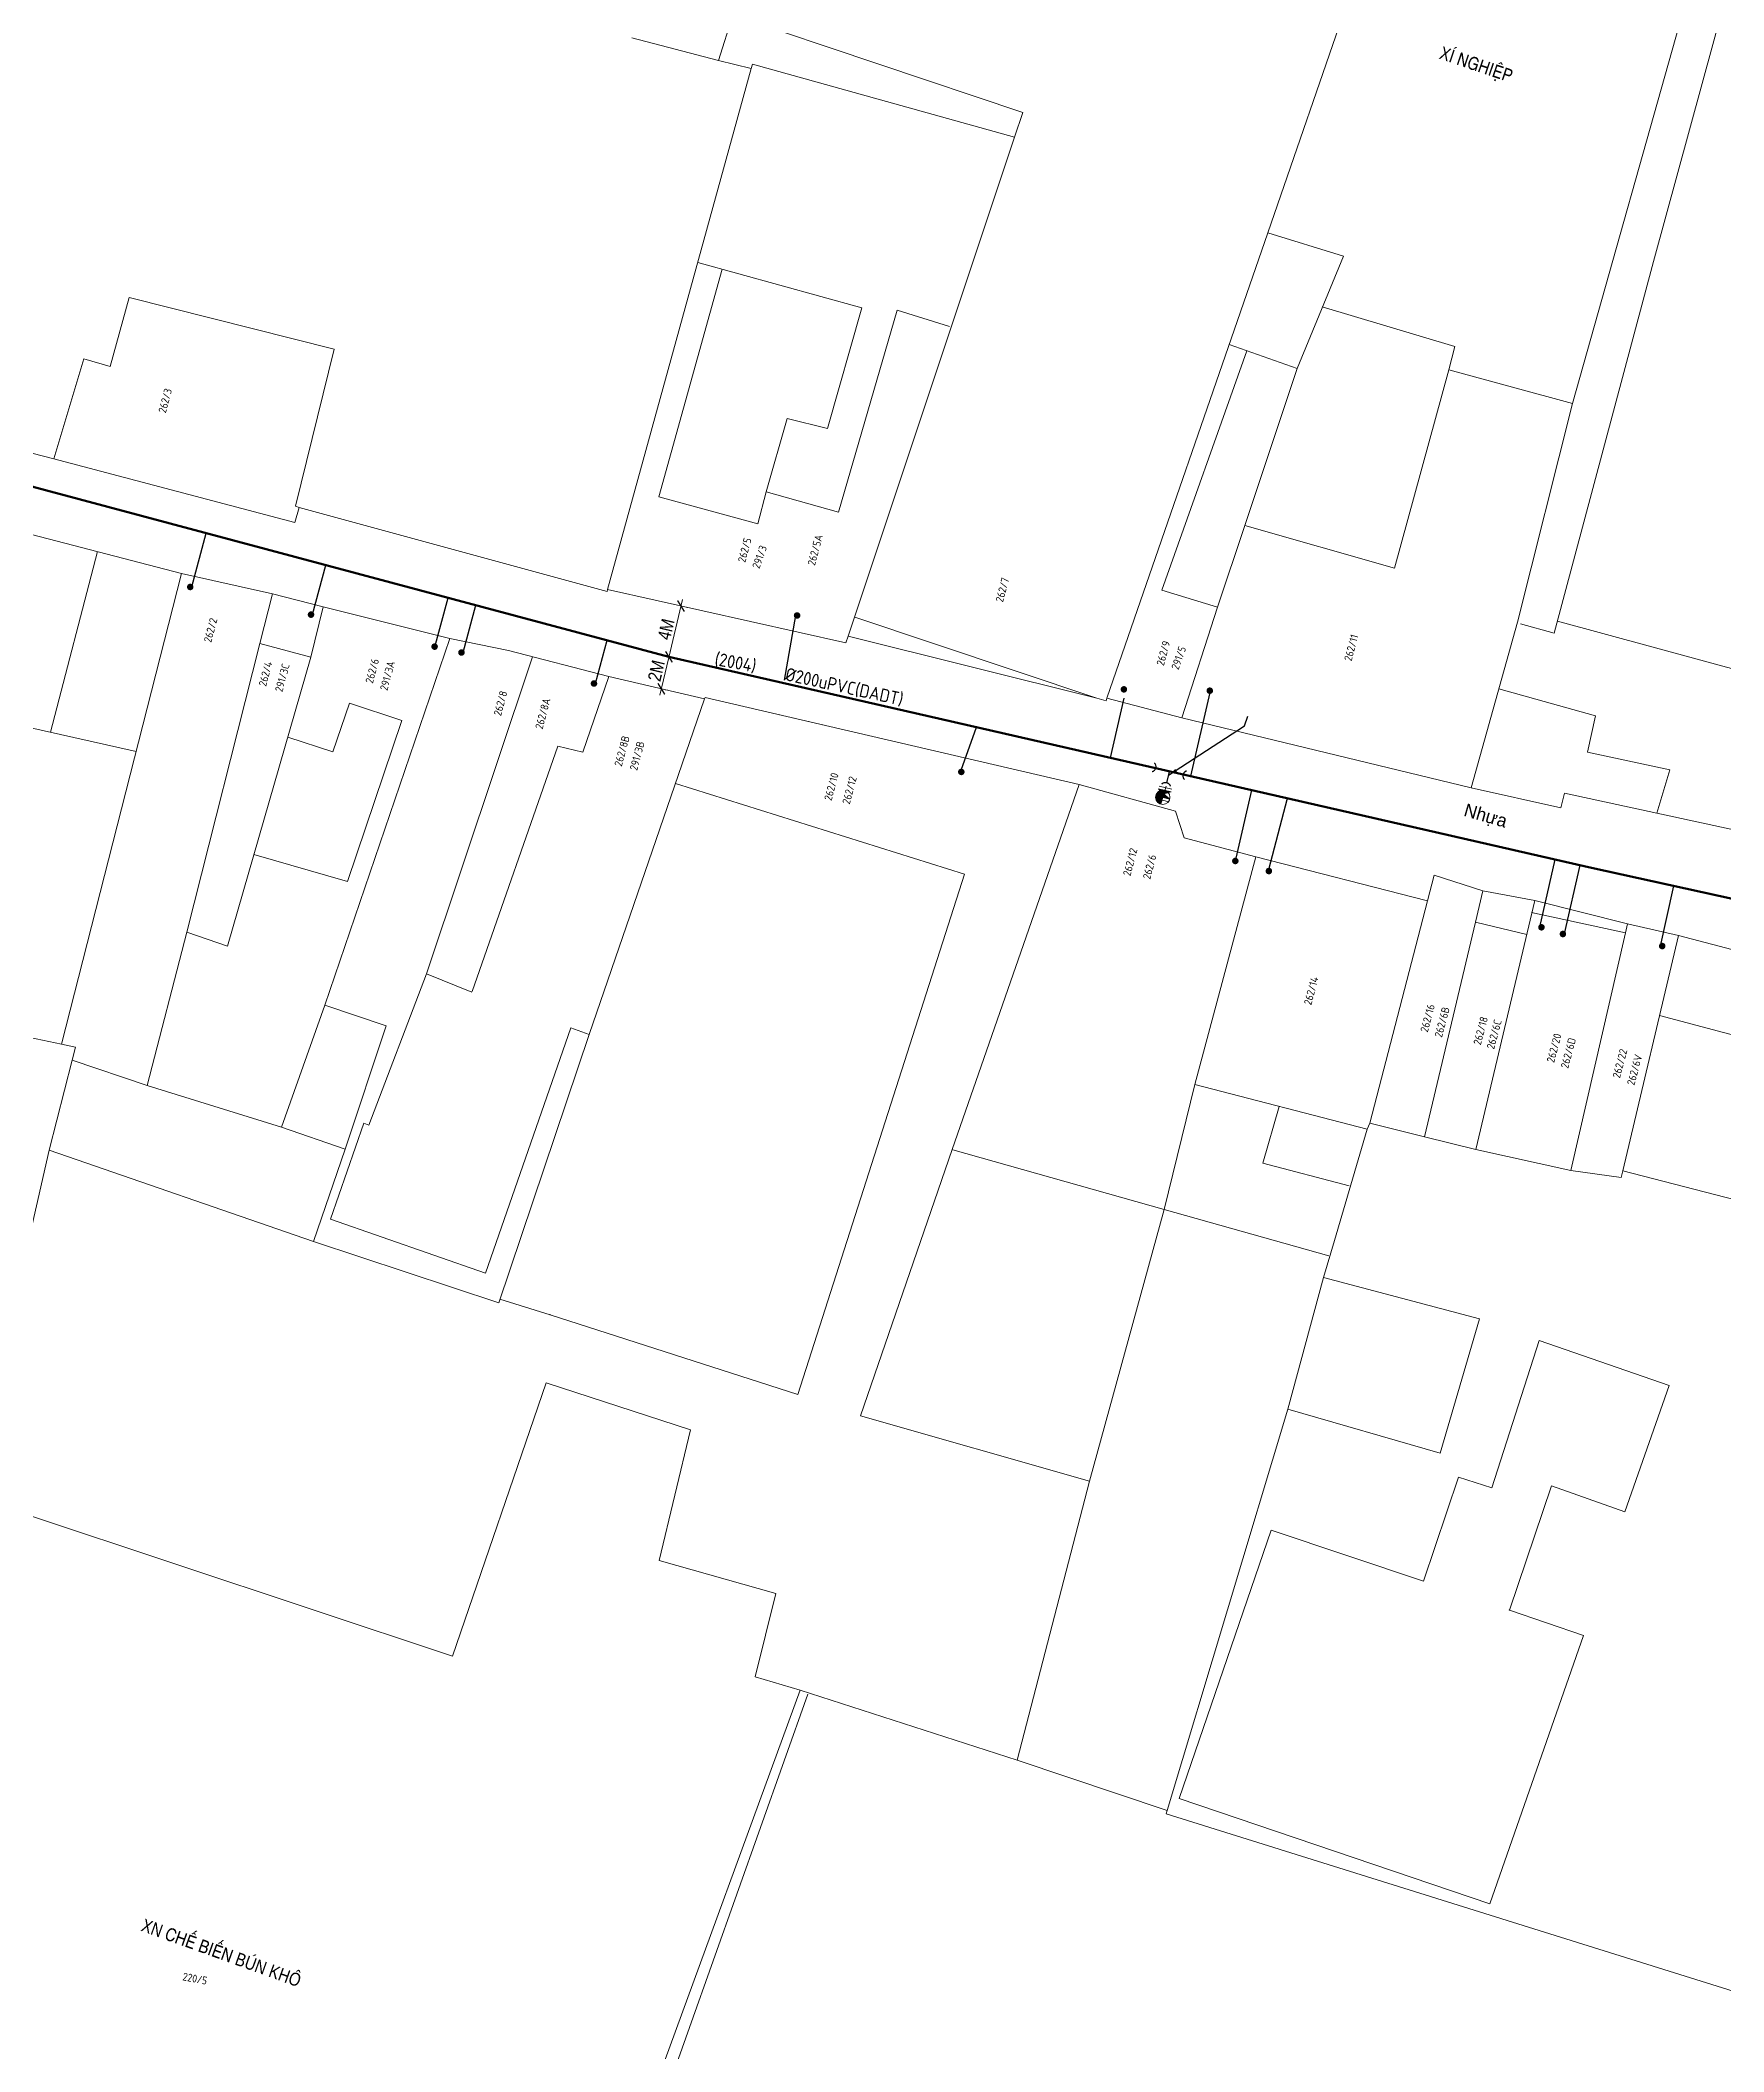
# Model space of a CAD drawing. Header units: inches. Extents: x 595615 to 1194060, y 1190840 to 2385448.
# Drawn here: x 596335.1 to 596464, y 1191314.1 to 1191468 of the extents above; entities that cross this region are included whole.
import ezdxf
from ezdxf.enums import TextEntityAlignment as Align

# ---------------------------------------------------------------- set-up
doc = ezdxf.new("R2010")
doc.units = ezdxf.units.IN
doc.header["$MEASUREMENT"] = 0
doc.layers.get('Defpoints').update_dxf_attribs({"color": 1})
for name, color, linetype, lineweight in [('Chitiet', 4, 'Continuous', 9), ('DN 25 PE', 40, 'Continuous', 30), ('DUONG CACH LE', 112, 'Continuous', 5), ('NAM-CDAI', 220, 'Continuous', 25), ('Nen_HTHANH-TP', 9, 'Continuous', 0), ('Nen_SN-HTHANH-TP_new', 7, 'Continuous', 0), ('Nen_SN_HTHANH_old', 9, 'Continuous', 0), ('ONG CAP 3 (DADT)', 221, 'Continuous', 50), ('TEXT PIPE', 3, 'Continuous', 25), ('Text_DiaDanh', 9, 'Continuous', 0), ('Text_GiaoThong', 142, 'Continuous', 0), ('TLK 15', 220, 'Continuous', 20), ('Trucuuhoa', 1, 'Continuous', 15), ('VAN', 7, 'Continuous', 20)]:
    doc.layers.add(name, color=color, linetype=linetype, lineweight=lineweight)
doc.layers.add('ki hieu van', color=170, linetype='Continuous')
doc.styles.add('Dia Danh', font='VHELVCN_0.TTF', dxfattribs={"height": 1})
doc.styles.add('Giao Thong', font='VAPTIMN_0.TTF', dxfattribs={"height": 1})
doc.styles.add('Sonha_QTB', font='isocp.shx', dxfattribs={"height": 0.6, "bigfont": 'bigfont.shx'})
doc.styles.add('text', font='isocp2.shx')
doc.styles.add('VNI-HC', font='VHELVCN_0.TTF')
doc.dimstyles.new('DUONG KICH THUOC', dxfattribs={"dimtxt": 1, "dimasz": 0.7, "dimexe": 0.5, "dimexo": 0.3, "dimgap": 0.2, "dimtad": 1, "dimzin": 0, "dimdsep": 46, "dimtxsty": 'VNI-HC', "dimblk": 'ARCHTICK', "dimcen": 0.09, "dimdle": 0.5, "dimclrd": 256, "dimclre": 256, "dimclrt": 256, "dimadec": 0, "dimazin": 0, "dimtfac": 1, "dimtofl": 0, "dimtmove": 0, "dimatfit": 3, "dimfxl": 1, "dimtolj": 1, "dimtzin": 0, "dimlwd": -1, "dimlwe": -1, "dimarcsym": 0})

# ---------------------------------------------------------------- blocks, each defined once
blk = doc.blocks.new('TLK 15')
at = {"layer": 'TLK 15', "linetype": 'Continuous', "const_width": 0.25}
blk.add_lwpolyline([(-0.125, 0, 1), (0.125, 0, 1)], format="xyb", close=True, dxfattribs=at)
blk = doc.blocks.new('Trucuuhoa100')
at = {"layer": 'Trucuuhoa', "linetype": 'Continuous'}
blk.add_hatch(color=256, dxfattribs=at).paths.add_polyline_path([(0.55, 0, 0.414373), (0, 0.55, 0.414055), (-0.55, 0)])
blk.add_line((-0.55, 0), (0.55, 0), dxfattribs=at)
at = {"layer": 'Trucuuhoa', "linetype": 'Continuous', "flags": 128}
blk.add_lwpolyline([(0.55, -0.02), (0.89, -0.02)], dxfattribs=at)
at = {"layer": 'Trucuuhoa', "linetype": 'Continuous'}
blk.add_circle((0, 0), 0.551, dxfattribs=at)
blk = doc.blocks.new('VAN')
at = {"layer": 'VAN'}
h = blk.add_hatch(color=256, dxfattribs=at)
h.paths.add_polyline_path([(0.21, -0.5), (0.49, 0), (0.21, 0.5)])
h.paths.add_polyline_path([(0.77, 0.5), (0.49, 0), (0.77, -0.5)])
at = {"layer": 'VAN', "ltscale": 100}
for p, q in [((0, 0.5), (0, -0.5)), ((0.77, -0.5), (0.21, 0.5)), ((0.21, -0.5), (0.77, 0.5)), ((0.21, 0.5), (0.21, -0.5)), ((0.77, 0.5), (0.77, -0.5)), ((0.98, 0.5), (0.98, -0.5))]:
    blk.add_line(p, q, dxfattribs=at)
blk = doc.blocks.new('TE+VAN')
at = {"layer": 'Chitiet', "ltscale": 100, "const_width": 0.1}
for points in [[(-0.35, 1.28, 0.571257), (0.35, 1.28)], [(1.1, 0.35, 0.571257), (1.1, -0.35)], [(0.35, -1.28, 0.571257), (-0.35, -1.28)]]:
    blk.add_lwpolyline(points, format="xyb", dxfattribs=at)
for points in [[(0, -1.08), (0, 1.08)], [(0.9, 0), (0, 0)]]:
    blk.add_lwpolyline(points, dxfattribs=at)
at = {"layer": 'VAN'}
blk.add_blockref('VAN', (1.3, 0), dxfattribs=at)
blk = doc.blocks.new('_ArchTick')
at = {"color": 0, "linetype": 'ByBlock', "const_width": 0.15}
blk.add_lwpolyline([(-0.5, -0.5), (0.5, 0.5)], dxfattribs=at)
blk = doc.blocks.new('*D124')
at = {"layer": 'Defpoints', "color": 0}
for p in [(596384.14, 1191424.72), (596383.22, 1191420.83), (596383.22, 1191420.83)]:
    blk.add_point(p, dxfattribs=at)
at = {"layer": 'DUONG CACH LE'}
for p, q in [((596384.25, 1191425.21), (596383.11, 1191420.34)), ((596384.43, 1191424.66), (596384.62, 1191424.61)), ((596383.51, 1191420.76), (596383.71, 1191420.72))]:
    blk.add_line(p, q, dxfattribs=at)
at = {"layer": 'DUONG CACH LE', "xscale": 0.7, "yscale": 0.7, "zscale": 0.7}
for p, rotation in [((596384.14, 1191424.72), 76.74900725838125), ((596383.22, 1191420.83), 256.7490072583813)]:
    blk.add_blockref('_ArchTick', p, dxfattribs=dict(at, rotation=rotation))
at = {"layer": 'DUONG CACH LE', "insert": (596383, 1191422.94), "char_height": 1, "attachment_point": 5, "rotation": 76.749, "style": 'VNI-HC'}
blk.add_mtext('\\A1;4M', dxfattribs=at)
blk = doc.blocks.new('*D125')
at = {"layer": 'Defpoints', "color": 0}
for p in [(596383.22, 1191420.83), (596382.64, 1191418.38), (596382.64, 1191418.38)]:
    blk.add_point(p, dxfattribs=at)
at = {"layer": 'DUONG CACH LE'}
for p, q in [((596383.33, 1191421.32), (596382.53, 1191417.9)), ((596383.51, 1191420.76), (596383.71, 1191420.72)), ((596382.94, 1191418.31), (596383.13, 1191418.27))]:
    blk.add_line(p, q, dxfattribs=at)
at = {"layer": 'DUONG CACH LE', "xscale": 0.7, "yscale": 0.7, "zscale": 0.7}
for p, rotation in [((596383.22, 1191420.83), 76.74900725556479), ((596382.64, 1191418.38), 256.7490072555648)]:
    blk.add_blockref('_ArchTick', p, dxfattribs=dict(at, rotation=rotation))
at = {"layer": 'DUONG CACH LE', "insert": (596382.25, 1191419.77), "char_height": 1, "attachment_point": 5, "rotation": 76.749, "style": 'VNI-HC'}
blk.add_mtext('\\A1;2M', dxfattribs=at)

msp = doc.modelspace()

# ---------------------------------------------------------------- linework, layer by layer
at = {"layer": 'DN 25 PE'}
for p, q in [((596346.707, 1191426.177), (596347.807, 1191430.294)), ((596355.951, 1191424.06), (596356.963, 1191427.847)), ((596365.285, 1191421.486), (596366.317, 1191425.348)), ((596367.464, 1191421.162), (596368.431, 1191424.783)), ((596392.903, 1191423.996), (596392.047, 1191419.049)), ((596377.607, 1191418.789), (596378.49, 1191422.095)), ((596418.041, 1191417.68), (596416.996, 1191413.11)), ((596424.614, 1191418.115), (596423.149, 1191411.704)), ((596405.597, 1191412.15), (596406.753, 1191415.452)), ((596426.569, 1191405.084), (596427.837, 1191410.633)), ((596429.136, 1191404.564), (596430.558, 1191410.011)), ((596449.873, 1191400.136), (596451.059, 1191405.325)), ((596451.766, 1191399.623), (596452.969, 1191404.888)), ((596459.117, 1191398.7), (596460.131, 1191403.305))]:
    msp.add_line(p, q, dxfattribs=at)
at = {"layer": 'Nen_HTHANH-TP', "linetype": 'Continuous'}
for p, q in [((596452.383, 1191440.218), (596465.874, 1191488.139)), ((596458.584, 1191451.093), (596467.009, 1191481.91)), ((596437.074, 1191476.486), (596429.053, 1191453.29)), ((596387.012, 1191466.466), (596388.109, 1191469.936)), ((596388.109, 1191469.936), (596410.295, 1191462.484)), ((596387.012, 1191466.466), (596380.391, 1191468.19)), ((596378.525, 1191425.979), (596389.502, 1191465.848)), ((596389.502, 1191465.848), (596387.012, 1191466.466)), ((596389.502, 1191465.848), (596389.612, 1191466.178)), ((596389.612, 1191466.178), (596409.657, 1191460.604)), ((596410.295, 1191462.484), (596409.657, 1191460.604)), ((596409.657, 1191460.604), (596396.937, 1191422.404)), ((596429.053, 1191453.29), (596434.844, 1191451.484)), ((596382.459, 1191433.072), (596387.295, 1191450.496)), ((596397.977, 1191447.534), (596385.424, 1191451.014)), ((596431.291, 1191442.891), (596434.844, 1191451.484)), ((596458.584, 1191451.093), (596450.977, 1191422.647)), ((596341.897, 1191448.329), (596340.461, 1191443.038)), ((596341.897, 1191448.329), (596357.59, 1191444.372)), ((596395.345, 1191438.302), (596397.977, 1191447.534)), ((596400.697, 1191447.357), (596396.21, 1191431.903)), ((596404.688, 1191446.12), (596400.697, 1191447.357)), ((596443.36, 1191444.591), (596433.227, 1191447.623)), ((596357.59, 1191444.372), (596354.639, 1191432.369)), ((596420.945, 1191425.933), (596427.46, 1191444.238)), ((596431.291, 1191442.891), (596426.089, 1191444.727)), ((596442.901, 1191442.781), (596443.36, 1191444.591)), ((596345.914, 1191427.212), (596284.771, 1191443.103)), ((596345.914, 1191427.212), (596284.771, 1191443.103)), ((596338.44, 1191443.646), (596336.137, 1191435.975)), ((596340.461, 1191443.038), (596338.44, 1191443.646)), ((596427.301, 1191430.878), (596431.291, 1191442.891)), ((596438.763, 1191427.627), (596442.901, 1191442.781)), ((596442.901, 1191442.781), (596452.383, 1191440.218)), ((596320.423, 1191440.082), (596336.137, 1191435.975)), ((596320.423, 1191440.082), (596336.137, 1191435.975)), ((596448.167, 1191423.475), (596452.383, 1191440.218)), ((596392.264, 1191439.08), (596390.669, 1191433.449)), ((596392.264, 1191439.08), (596395.345, 1191438.302)), ((596336.137, 1191435.975), (596354.58, 1191431.119)), ((596354.58, 1191431.119), (596336.137, 1191435.975)), ((596390.031, 1191430.998), (596382.459, 1191433.072)), ((596390.669, 1191433.449), (596390.031, 1191430.998)), ((596396.21, 1191431.903), (596390.669, 1191433.449)), ((596354.58, 1191431.119), (596354.92, 1191432.27)), ((596354.92, 1191432.27), (596354.58, 1191431.119)), ((596354.639, 1191432.369), (596354.92, 1191432.27)), ((596354.92, 1191432.27), (596378.495, 1191425.839)), ((596378.495, 1191425.839), (596354.92, 1191432.27)), ((596425.196, 1191424.636), (596427.301, 1191430.878)), ((596427.301, 1191430.878), (596438.763, 1191427.627)), ((596335.883, 1191415.064), (596339.472, 1191428.887)), ((596336.733, 1191391.195), (596345.914, 1191427.212)), ((596345.914, 1191427.212), (596352.885, 1191425.648)), ((596345.914, 1191427.212), (596352.885, 1191425.648)), ((596352.885, 1191425.648), (596351.908, 1191421.847)), ((596356.746, 1191424.651), (596352.885, 1191425.648)), ((596356.746, 1191424.651), (596352.885, 1191425.648)), ((596378.495, 1191425.839), (596378.525, 1191425.979)), ((596378.525, 1191425.979), (596378.495, 1191425.839)), ((596378.525, 1191425.979), (596396.758, 1191421.903)), ((596396.758, 1191421.903), (596378.525, 1191425.979)), ((596425.196, 1191424.636), (596420.945, 1191425.933)), ((596355.809, 1191420.81), (596356.746, 1191424.651)), ((596356.746, 1191424.651), (596366.438, 1191422.229)), ((596356.746, 1191424.651), (596366.438, 1191422.229)), ((596397.436, 1191423.864), (596415.961, 1191417.669)), ((596422.463, 1191416.154), (596425.196, 1191424.636)), ((596396.758, 1191421.903), (596396.937, 1191422.404)), ((596396.937, 1191422.404), (596396.758, 1191421.903)), ((596396.937, 1191422.404), (596415.961, 1191417.669)), ((596396.937, 1191422.404), (596415.961, 1191417.669)), ((596448.167, 1191423.475), (596444.627, 1191410.812)), ((596448.407, 1191423.365), (596450.977, 1191422.647)), ((596451.217, 1191423.557), (596465.96, 1191419.569)), ((596346.316, 1191399.763), (596351.908, 1191421.847)), ((596349.437, 1191398.695), (596355.809, 1191420.81)), ((596351.908, 1191421.847), (596355.809, 1191420.81)), ((596356.89, 1191394.181), (596366.438, 1191422.229)), ((596366.438, 1191422.229), (596370.928, 1191421.323)), ((596366.438, 1191422.229), (596370.928, 1191421.323)), ((596378.63, 1191419.329), (596370.928, 1191421.323)), ((596378.63, 1191419.329), (596370.928, 1191421.323)), ((596378.63, 1191419.329), (596376.625, 1191413.527)), ((596385.951, 1191417.605), (596378.63, 1191419.329)), ((596385.951, 1191417.605), (596378.63, 1191419.329)), ((596385.951, 1191417.605), (596385.991, 1191417.715)), ((596385.951, 1191417.605), (596385.991, 1191417.715)), ((596385.991, 1191417.715), (596414.627, 1191411.068)), ((596385.991, 1191417.715), (596396.293, 1191415.323)), ((596415.961, 1191417.669), (596416.671, 1191417.47)), ((596415.961, 1191417.669), (596416.671, 1191417.47)), ((596416.671, 1191417.47), (596416.741, 1191417.68)), ((596416.741, 1191417.68), (596416.671, 1191417.47)), ((596416.741, 1191417.68), (596422.463, 1191416.154)), ((596422.463, 1191416.154), (596416.741, 1191417.68)), ((596454.132, 1191416.32), (596446.741, 1191418.384)), ((596329.092, 1191416.589), (596342.445, 1191413.6)), ((596358.782, 1191417.293), (596357.505, 1191413.572)), ((596362.773, 1191415.966), (596358.782, 1191417.293)), ((596377.122, 1191391.938), (596385.951, 1191417.605)), ((596422.463, 1191416.154), (596444.627, 1191410.812)), ((596444.627, 1191410.812), (596422.463, 1191416.154)), ((596454.132, 1191416.32), (596453.535, 1191413.549)), ((596357.505, 1191413.572), (596354.044, 1191414.689)), ((596362.773, 1191415.966), (596358.613, 1191403.643)), ((596374.724, 1191413.986), (596368.169, 1191395.22)), ((596376.625, 1191413.527), (596374.724, 1191413.986)), ((596459.826, 1191412.194), (596453.535, 1191413.549)), ((596459.826, 1191412.194), (596458.838, 1191408.864)), ((596405.852, 1191404.201), (596383.727, 1191411.143)), ((596404.909, 1191383.13), (596414.627, 1191411.068)), ((596414.627, 1191411.068), (596421.998, 1191409.024)), ((596444.627, 1191410.812), (596451.478, 1191409.278)), ((596444.627, 1191410.812), (596451.478, 1191409.278)), ((596451.478, 1191409.278), (596451.757, 1191410.398)), ((596451.757, 1191410.398), (596451.478, 1191409.278)), ((596451.757, 1191410.398), (596474.121, 1191405.556)), ((596474.121, 1191405.556), (596451.757, 1191410.398)), ((596421.998, 1191409.024), (596422.65, 1191406.974)), ((596422.65, 1191406.974), (596428.151, 1191405.539)), ((596358.613, 1191403.643), (596351.461, 1191405.707)), ((596428.151, 1191405.539), (596423.475, 1191388.105)), ((596428.151, 1191405.539), (596441.284, 1191402.169)), ((596393.074, 1191364.39), (596405.852, 1191404.201)), ((596441.284, 1191402.169), (596441.792, 1191404.12)), ((596441.792, 1191404.12), (596445.503, 1191402.913)), ((596445.503, 1191402.913), (596444.945, 1191400.532)), ((596445.503, 1191402.913), (596449.494, 1191402.176)), ((596441.284, 1191402.169), (596436.868, 1191385.156)), ((596449.494, 1191402.176), (596444.969, 1191383.142)), ((596449.235, 1191401.276), (596456.426, 1191399.712)), ((596449.494, 1191402.176), (596456.595, 1191400.412)), ((596346.316, 1191399.763), (596343.285, 1191388.03)), ((596346.316, 1191399.763), (596349.437, 1191398.695)), ((596444.945, 1191400.532), (596441.058, 1191384.099)), ((596444.945, 1191400.532), (596448.886, 1191399.596)), ((596456.426, 1191399.712), (596452.24, 1191381.518)), ((596460.476, 1191399.495), (596456.24, 1191381.501)), ((596456.595, 1191400.412), (596456.426, 1191399.712)), ((596456.595, 1191400.412), (596460.476, 1191399.495)), ((596460.476, 1191399.495), (596474.929, 1191395.737)), ((596360.248, 1191384.984), (596364.658, 1191396.568)), ((596364.658, 1191396.568), (596368.139, 1191395.18)), ((596326.781, 1191393.257), (596336.733, 1191391.195)), ((596356.89, 1191394.181), (596353.558, 1191384.839)), ((596356.89, 1191394.181), (596361.582, 1191392.585)), ((596459.031, 1191393.394), (596473.204, 1191389.595)), ((596361.582, 1191392.585), (596358.449, 1191383.153)), ((596375.702, 1191392.436), (596369.177, 1191373.671)), ((596370.199, 1191371.392), (596377.122, 1191391.938)), ((596375.702, 1191392.436), (596377.122, 1191391.938)), ((596337.544, 1191389.966), (596335.779, 1191383.084)), ((596336.733, 1191391.195), (596337.803, 1191390.956)), ((596337.803, 1191390.956), (596337.544, 1191389.966)), ((596337.544, 1191389.966), (596343.285, 1191388.03)), ((596343.285, 1191388.03), (596353.558, 1191384.839)), ((596423.475, 1191388.105), (596421.133, 1191378.533)), ((596423.475, 1191388.105), (596436.648, 1191384.686)), ((596428.68, 1191382.089), (596429.917, 1191386.43)), ((596353.558, 1191384.839), (596358.449, 1191383.153)), ((596357.323, 1191377.792), (596359.878, 1191385.144)), ((596359.878, 1191385.144), (596360.248, 1191384.984)), ((596436.648, 1191384.686), (596434.155, 1191376.164)), ((596436.868, 1191385.156), (596436.648, 1191384.686)), ((596436.868, 1191385.156), (596441.058, 1191384.099)), ((596441.058, 1191384.099), (596444.969, 1191383.142)), ((596330.548, 1191360.3), (596335.779, 1191383.084)), ((596335.779, 1191383.084), (596356.025, 1191376.081)), ((596358.449, 1191383.153), (596356.025, 1191376.081)), ((596397.886, 1191362.744), (596404.909, 1191383.13)), ((596404.949, 1191383.11), (596421.133, 1191378.533)), ((596452.24, 1191381.518), (596444.969, 1191383.142)), ((596428.68, 1191382.089), (596435.281, 1191380.355)), ((596456.111, 1191380.991), (596452.24, 1191381.518)), ((596456.24, 1191381.501), (596456.111, 1191380.991)), ((596456.24, 1191381.501), (596456.26, 1191381.541)), ((596470.033, 1191377.923), (596456.24, 1191381.501)), ((596357.323, 1191377.792), (596369.177, 1191373.671)), ((596421.133, 1191378.533), (596415.42, 1191357.748)), ((596433.726, 1191374.983), (596421.133, 1191378.533)), ((596356.025, 1191376.081), (596370.199, 1191371.392)), ((596434.155, 1191376.164), (596433.307, 1191373.343)), ((596433.307, 1191373.343), (596430.595, 1191363.271)), ((596433.307, 1191373.343), (596445.25, 1191370.163)), ((596374.119, 1191370.485), (596370.288, 1191371.682)), ((596393.074, 1191364.39), (596374.119, 1191370.485)), ((596445.25, 1191370.163), (596442.248, 1191359.9)), ((596449.831, 1191368.526), (596446.2, 1191357.233)), ((596449.831, 1191368.526), (596459.774, 1191365.084)), ((596366.65, 1191344.349), (596373.814, 1191365.285)), ((596384.876, 1191361.684), (596373.814, 1191365.285)), ((596459.774, 1191365.084), (596456.392, 1191355.412)), ((596415.42, 1191357.748), (596397.886, 1191362.744)), ((596430.595, 1191363.271), (596421.35, 1191332.553)), ((596442.248, 1191359.9), (596430.595, 1191363.271)), ((596382.475, 1191351.692), (596384.876, 1191361.684)), ((596409.877, 1191336.414), (596415.42, 1191357.748)), ((596443.649, 1191358.051), (596440.976, 1191350.089)), ((596443.649, 1191358.051), (596446.2, 1191357.233)), ((596450.76, 1191357.407), (596447.548, 1191347.884)), ((596456.392, 1191355.412), (596450.76, 1191357.407)), ((596334.422, 1191355.073), (596366.65, 1191344.349)), ((596429.303, 1191354), (596422.259, 1191333.474)), ((596429.303, 1191354), (596440.976, 1191350.089)), ((596391.397, 1191349.159), (596382.475, 1191351.692)), ((596389.832, 1191342.768), (596391.397, 1191349.159)), ((596447.548, 1191347.884), (596453.219, 1191345.949)), ((596453.219, 1191345.949), (596446.056, 1191325.413)), ((596393.253, 1191341.761), (596389.832, 1191342.768)), ((596381.269, 1191308.941), (596393.253, 1191341.761)), ((596382.159, 1191308.532), (596393.853, 1191341.441)), ((596393.253, 1191341.761), (596409.877, 1191336.414)), ((596421.35, 1191332.553), (596409.877, 1191336.414)), ((596422.259, 1191333.474), (596446.056, 1191325.413)), ((596421.35, 1191332.553), (596421.27, 1191332.283)), ((596421.27, 1191332.283), (596469.202, 1191317.302))]:
    msp.add_line(p, q, dxfattribs=at)
at = {"layer": 'Nen_HTHANH-TP'}
msp.add_line((596416.741, 1191417.68), (596429.053, 1191453.29), dxfattribs=at)
at = {"layer": 'Nen_HTHANH-TP', "linetype": 'Continuous'}
msp.add_lwpolyline([(596372.788, 1191420.841), (596364.658, 1191396.568)], dxfattribs=at)
for p in [(596374.119, 1191370.485), (596447.548, 1191347.884)]:
    msp.add_point(p, dxfattribs=at)
at = {"layer": 'ONG CAP 3 (DADT)'}
msp.add_lwpolyline([(596281.729, 1191447.761), (596314.214, 1191439.271), (596383.22, 1191420.831), (596383.22, 1191420.831), (596383.22, 1191420.831), (596383.22, 1191420.831), (596453.605, 1191404.743), (596453.605, 1191404.743), (596453.605, 1191404.743), (596490.942, 1191396.519)], dxfattribs=at)

# ---------------------------------------------------------------- block references
at = {"layer": 'Chitiet', "rotation": 256.2770599458903}
msp.add_blockref('TE+VAN', (596421.528, 1191412.075), dxfattribs=at)
at = {"layer": 'TLK 15', "rotation": 359.9999999934133}
for p in [(596346.582, 1191426.177), (596355.826, 1191424.06), (596365.285, 1191421.611), (596367.339, 1191421.162), (596377.482, 1191418.789), (596418.041, 1191418.342), (596424.614, 1191418.24), (596405.597, 1191412.025), (596426.569, 1191405.209), (596429.136, 1191404.439), (596449.998, 1191400.136), (596451.641, 1191399.623), (596459.242, 1191398.7)]:
    msp.add_blockref('TLK 15', p, dxfattribs=at)
at = {"layer": 'TLK 15'}
for p in [(596346.582, 1191426.177), (596355.826, 1191424.06), (596393.028, 1191423.996), (596365.285, 1191421.611), (596367.339, 1191421.162), (596377.482, 1191418.789), (596418.041, 1191418.342), (596424.614, 1191418.24), (596405.597, 1191412.025), (596426.569, 1191405.209), (596429.136, 1191404.439), (596449.998, 1191400.136), (596451.641, 1191399.623), (596459.242, 1191398.7)]:
    msp.add_blockref('TLK 15', p, dxfattribs=at)
at = {"layer": 'Trucuuhoa', "rotation": 74.08316806257318}
msp.add_blockref('Trucuuhoa100', (596421.015, 1191410.084), dxfattribs=at)

# ---------------------------------------------------------------- texts
at = {"layer": 'NAM-CDAI', "style": 'text'}
msp.add_text('(2004)', height=1, rotation=349.3538, dxfattribs=at).set_placement((596386.66, 1191420.21))
at = {"layer": 'Nen_SN-HTHANH-TP_new', "style": 'Sonha_QTB'}
for s, rotation, p in [('262/3', 75.04623, (596344.662, 1191440.434)), ('262/5', 75.04623, (596389.014, 1191429.003)), ('262/5A', 75.04623, (596394.409, 1191429.003)), ('262/7', 75.04623, (596408.736, 1191425.962)), ('262/2', 75.04623, (596348.137, 1191422.87)), ('262/11', 75.04623, (596435.437, 1191421.532)), ('262/9', 75.04623, (596421.054, 1191421.112)), ('262/4', 75.04623, (596352.343, 1191419.532)), ('262/6', 75.04623, (596360.509, 1191419.752)), ('262/8', 75.04623, (596370.325, 1191417.278)), ('262/8A', 75.04623, (596373.563, 1191416.489)), ('262/8B', 75.04623, (596379.621, 1191413.628)), ('262/10', 75.04623, (596395.652, 1191410.895)), ('262/12', 75.04623, (596418.523, 1191405.132)), ('262/14', 75.04623, (596432.372, 1191395.278)), ('262/16', 75.04623, (596441.282, 1191393.181)), ('262/18', 75.04623, (596445.343, 1191392.225)), ('262/20', 75.04623, (596450.965, 1191390.901)), ('262/22', 75.04623, (596456.003, 1191389.716)), ('220/5', 349.35891, (596346.945, 1191319.684))]:
    msp.add_text(s, height=0.6, rotation=rotation, dxfattribs=at).set_placement(p, align=Align.MIDDLE)
at = {"layer": 'Nen_SN_HTHANH_old', "style": 'Sonha_QTB'}
for s, rotation, p in [('291/3', 70.36859, (596390.157, 1191428.475)), ('291/5', 70.36859, (596422.234, 1191420.746)), ('291/3C', 75.04623, (596353.626, 1191419.236)), ('291/3A', 75.04623, (596361.673, 1191419.384)), ('291/3B', 75.04623, (596380.784, 1191413.26)), ('262/12', 75.04623, (596397.038, 1191410.619)), ('262/6', 75.04623, (596420.007, 1191404.767)), ('262/6B', 75.04623, (596442.393, 1191392.882)), ('262/6C', 75.04623, (596446.381, 1191391.947)), ('262/6D', 75.04623, (596452.057, 1191390.514)), ('262/6V', 75.04623, (596457.128, 1191389.234))]:
    msp.add_text(s, height=0.6, rotation=rotation, dxfattribs=at).set_placement(p, align=Align.MIDDLE)
at = {"layer": 'TEXT PIPE', "style": 'text'}
msp.add_text('%%c200uPVC(DADT)', height=1, rotation=347.6302, dxfattribs=at).set_placement((596392.047, 1191419.049))
at = {"layer": 'Text_DiaDanh', "linetype": 'Continuous', "style": 'Dia Danh'}
for s, rotation, p in [('XÍ NGHIEÄP', 341.28293, (596445.012, 1191466.176)), ('XN CHEÁ BIEÁN BUÙN KHOÂ', 340.27015, (596349.036, 1191321.861))]:
    msp.add_text(s, height=1, rotation=rotation, dxfattribs=at).set_placement(p, align=Align.MIDDLE)
at = {"layer": 'Text_GiaoThong', "linetype": 'Continuous', "style": 'Giao Thong'}
msp.add_text('Nhöïa', height=1, rotation=343.85075, dxfattribs=at).set_placement((596445.713, 1191408.612), align=Align.MIDDLE)

# ---------------------------------------------------------------- dimensions: what is measured, and where the dimension line sits
at = {"layer": 'DUONG CACH LE'}
for p1, p2, text, picture, middle in [((596384.137, 1191424.724), (596383.22, 1191420.831), '4M', '*D124', (596382.997, 1191422.938)), ((596383.22, 1191420.831), (596382.644, 1191418.384), '2M', '*D125', (596382.251, 1191419.768))]:
    dim = msp.add_aligned_dim(p1=p1, p2=p2, distance=0, text=text, dimstyle='DUONG KICH THUOC', override={"dimpost": 'M'}, dxfattribs=at)
    dim.commit()
    dim.dimension.update_dxf_attribs({"geometry": picture, "text_midpoint": middle})

# ---------------------------------------------------------------- leaders
at = {"layer": 'ki hieu van'}
msp.add_leader([(596421.451, 1191411.776), (596427.28, 1191415.546), (596427.536, 1191416.3)], dimstyle='DUONG KICH THUOC', override={"dimgap": 0.2, "dimtad": 0}, dxfattribs=at)

doc.saveas('drawing.dxf')
